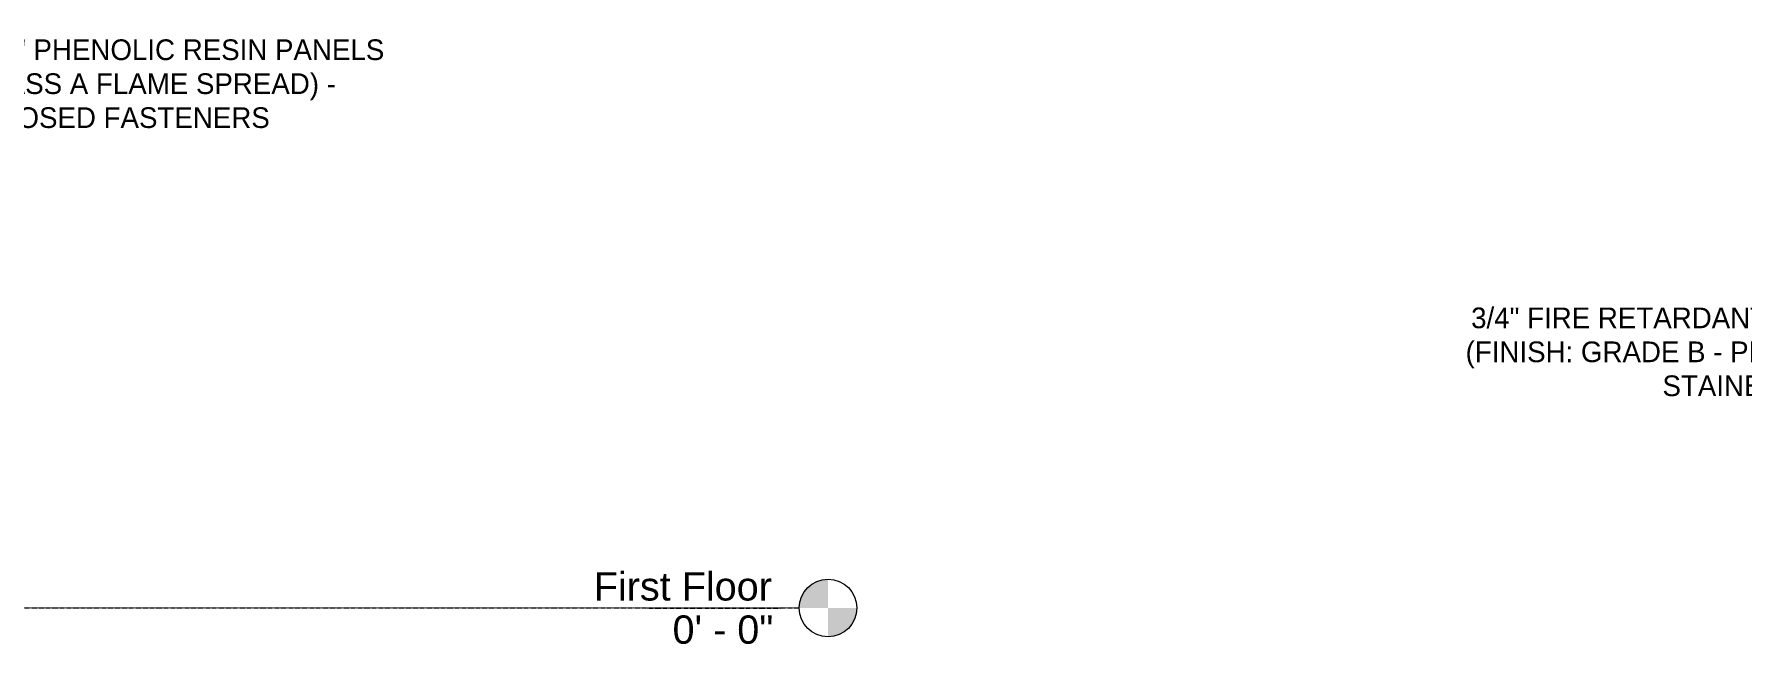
# Model space of a CAD drawing. Header units: inches. Extents: x 21408 to 98131, y -290 to 853.
# Drawn here: x 33471 to 34893, y -36 to 478 of the extents above; entities that cross this region are included whole.
import ezdxf

# ---------------------------------------------------------------- set-up
doc = ezdxf.new("R2010")
doc.units = ezdxf.units.IN
doc.header["$MEASUREMENT"] = 0
doc.linetypes.add('Grid Line 1_2_', pattern=[0.875, 0.5, -0.125, 0.125, -0.125])
doc.layers.add('A-ANNO-IDEN', color=131, linetype='Continuous', lineweight=9)
doc.layers.add('A-FLOR-LEVL', color=51, linetype='Continuous', lineweight=9)
doc.styles.add('Arial', font='arial.ttf', dxfattribs={"height": 23.60479})
doc.styles.add('Century Gothic', font='GOTHIC.TTF', dxfattribs={"height": 17.245342})

# ---------------------------------------------------------------- blocks, each defined once
blk = doc.blocks.new('Level - Level Head - Circle-15001-Building Section - North_South looking East _ Fitness Center')
at = {"layer": 'A-FLOR-LEVL'}
h = blk.add_hatch(color=256, dxfattribs=at)
edge = h.paths.add_edge_path(flags=0)
edge.add_line((23750.2, 0), (23726.2, 0))
edge.add_arc((23750.2, 0), 24, 90, 180, ccw=False)
edge.add_line((23750.2, 24), (23750.2, 0))
h = blk.add_hatch(color=256, dxfattribs=at)
edge = h.paths.add_edge_path(flags=0)
edge.add_line((23750.2, -24), (23750.2, 0))
edge.add_line((23750.2, 0), (23774.2, 0))
edge.add_arc((23750.2, 0), 24, 270, 360, ccw=False)
blk.add_circle((23750.2, 0), 24, dxfattribs=at)

msp = doc.modelspace()

# ---------------------------------------------------------------- block references
at = {"layer": 'A-FLOR-LEVL'}
msp.add_blockref('Level - Level Head - Circle-15001-Building Section - North_South looking East _ Fitness Center', (10381.9, 0), dxfattribs=at)

# ---------------------------------------------------------------- texts
at = {"layer": 'A-ANNO-IDEN', "char_height": 17.245, "line_spacing_factor": 0.984117, "style": 'Century Gothic', "bg_fill": 3, "box_fill_scale": 1.25, "bg_fill_color": 0, "bg_fill_transparency": 0}
for s, insert, width, attachment_point in [('5/16" PHENOLIC RESIN PANELS\\P(CLASS A FLAME SPREAD) -\\PEXPOSED FASTENERS', (33410.8, 473.7), 407.16, 1), ('3/4" FIRE RETARDANT PLYWOOD\\P(FINISH: GRADE B - PREFINISHED\\PSTAINED/SEALED )', (35038.5, 250.3), 430.272, 3)]:
    msp.add_mtext(s, dxfattribs=dict(at, insert=insert, width=width, attachment_point=attachment_point))
at = {"layer": 'A-FLOR-LEVL', "insert": (34085.3, 29.8), "char_height": 23.605, "width": 176.256, "attachment_point": 3, "line_spacing_factor": 0.938532, "style": 'Arial', "bg_fill": 3, "box_fill_scale": 1.25, "bg_fill_color": 0, "bg_fill_transparency": 0}
msp.add_mtext('First Floor', dxfattribs=at)

# ---------------------------------------------------------------- next in the draw order: texts
at = {"layer": 'A-FLOR-LEVL', "insert": (34086.5, -6.2), "char_height": 23.6, "width": 99.936, "attachment_point": 3, "line_spacing_factor": 0.938532, "style": 'Arial', "bg_fill": 3, "box_fill_scale": 1.25, "bg_fill_color": 0, "bg_fill_transparency": 0}
msp.add_mtext('0\' - 0"', dxfattribs=at)

# ---------------------------------------------------------------- next in the draw order: linework, layer by layer
at = {"layer": 'A-FLOR-LEVL', "linetype": 'Grid Line 1_2_'}
msp.add_line((30743.5, 0), (34108, 0), dxfattribs=at)

doc.saveas('drawing.dxf')
